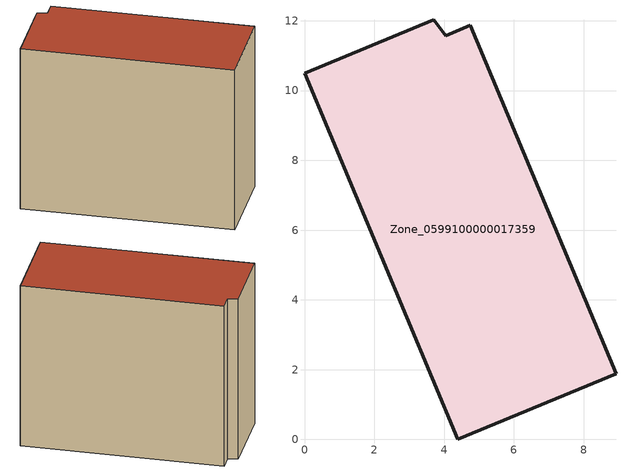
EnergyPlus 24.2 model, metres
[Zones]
Zone_0599100000017359
 floor ground (C_G): 4.05,11.58 4.75,11.88 8.93,1.88 4.39,0 0,10.49 3.71,12.04 z0
 wall outside (C_F): 4.39,0 8.93,1.88 4.75,11.88 4.05,11.58 3.71,12.04 0,10.49 4.39,0 z0:9.43
 roof outside (C_R): 4.75,11.88 4.05,11.58 3.71,12.04 0,10.49 4.39,0 8.93,1.88 z9.43
[BUILDING]
Pand.0599100000017359: North Axis=0; Terrain=City; Loads Convergence Tolerance Value=0.04; Temperature Convergence Tolerance Value=0.4; Solar Distribution=FullExterior; Maximum Number of Warmup Days=25; Minimum Number of Warmup Days=1
[Site:Location]
Rotterdam.The.Hague.AP_ZH_NLD Design_Conditions: Latitude=51.96; Longitude=4.45; Time Zone=1; Elevation=-4.5
[SITE:GROUNDTEMPERATURE:BUILDINGSURFACE]
18, 18, 18, 18, 18, 18, 18, 18, 18, 18, 18, 18
[MATERIAL] Thermal Absorptance=0.9; Solar Absorptance=0.7; Visible Absorptance=0.7
Name | Roughness | Thickness | Conductivity | Density | Specific Heat
G.TI.1946 | MediumSmooth | 0.15 | 1 | 540 | 1210
F.TI.1946 | Rough | 0.3 | 0.857143 | 1920 | 840
R.TI.1946 | MediumRough | 0.2 | 0.1 | 1500 | 1000
[CONSTRUCTION]
C_G: G.TI.1946
C_F: F.TI.1946
C_R: R.TI.1946
[ZONE]
Zone_0599100000017359: Type=1; Multiplier=1; Ceiling Height=Autocalculate; Volume=Autocalculate; Floor Area=autocalculate; Part of Total Floor Area=Yes
[ZONEINFILTRATION:DESIGNFLOWRATE]
Infil_Zone_0599100000017359: Zone or ZoneList or Space or SpaceList=Zone_0599100000017359; Schedule=AlwaysOn; Design Flow Rate Calculation Method=Flow/Area; Flow Rate per Floor Area=0.003; Constant Term Coefficient=1; Temperature Term Coefficient=0; Velocity Term Coefficient=0; Velocity Squared Term Coefficient=0
[HVACTEMPLATE:ZONE:IDEALLOADSAIRSYSTEM]
Zone_0599100000017359: Maximum Heating Supply Air Temperature=50; Minimum Cooling Supply Air Temperature=13; Maximum Heating Supply Air Humidity Ratio=0.0156; Minimum Cooling Supply Air Humidity Ratio=0.0077; Heating Limit=NoLimit; Cooling Limit=NoLimit; Dehumidification Control Type=ConstantSensibleHeatRatio; Cooling Sensible Heat Ratio=0.7; Dehumidification Setpoint=60; Humidification Control Type=None; Humidification Setpoint=30; Outdoor Air Method=None; Outdoor Air Flow Rate per Person=0.00944; Outdoor Air Flow Rate per Zone Floor Area=0; Outdoor Air Flow Rate per Zone=0; Demand Controlled Ventilation Type=None; Outdoor Air Economizer Type=NoEconomizer; Heat Recovery Type=None; Sensible Heat Recovery Effectiveness=0.7; Latent Heat Recovery Effectiveness=0.65
[ZONECONTROL:THERMOSTAT]
ThermostatControl_Zone_0599100000017359: Zone or ZoneList=Zone_0599100000017359; Control Type Schedule=DualSetpointControlType; Control 1=Thermostat_Zone_0599100000017359; Temperature Difference Between Cutout And Setpoint=0
[THERMOSTATSETPOINT:DUALSETPOINT]
Thermostat_Zone_0599100000017359: Heating Setpoint Temperature Schedule=HeatingSetpoint_Zone_0599100000017359; Cooling Setpoint Temperature Schedule=CoolingSetpoint_Zone_0599100000017359
[SCHEDULE:COMPACT]
HeatingSetpoint_Zone_0599100000017359: Through: 12/31, For: AllDays, Until: 24:00, 21
CoolingSetpoint_Zone_0599100000017359: Through: 12/31, For: AllDays, Until: 24:00, 24
DualSetpointControlType: Through: 12/31, For: AllDays, Until: 24:00, 4
AlwaysOn: Through: 12/31, For: AllDays, Until: 24:00, 1
